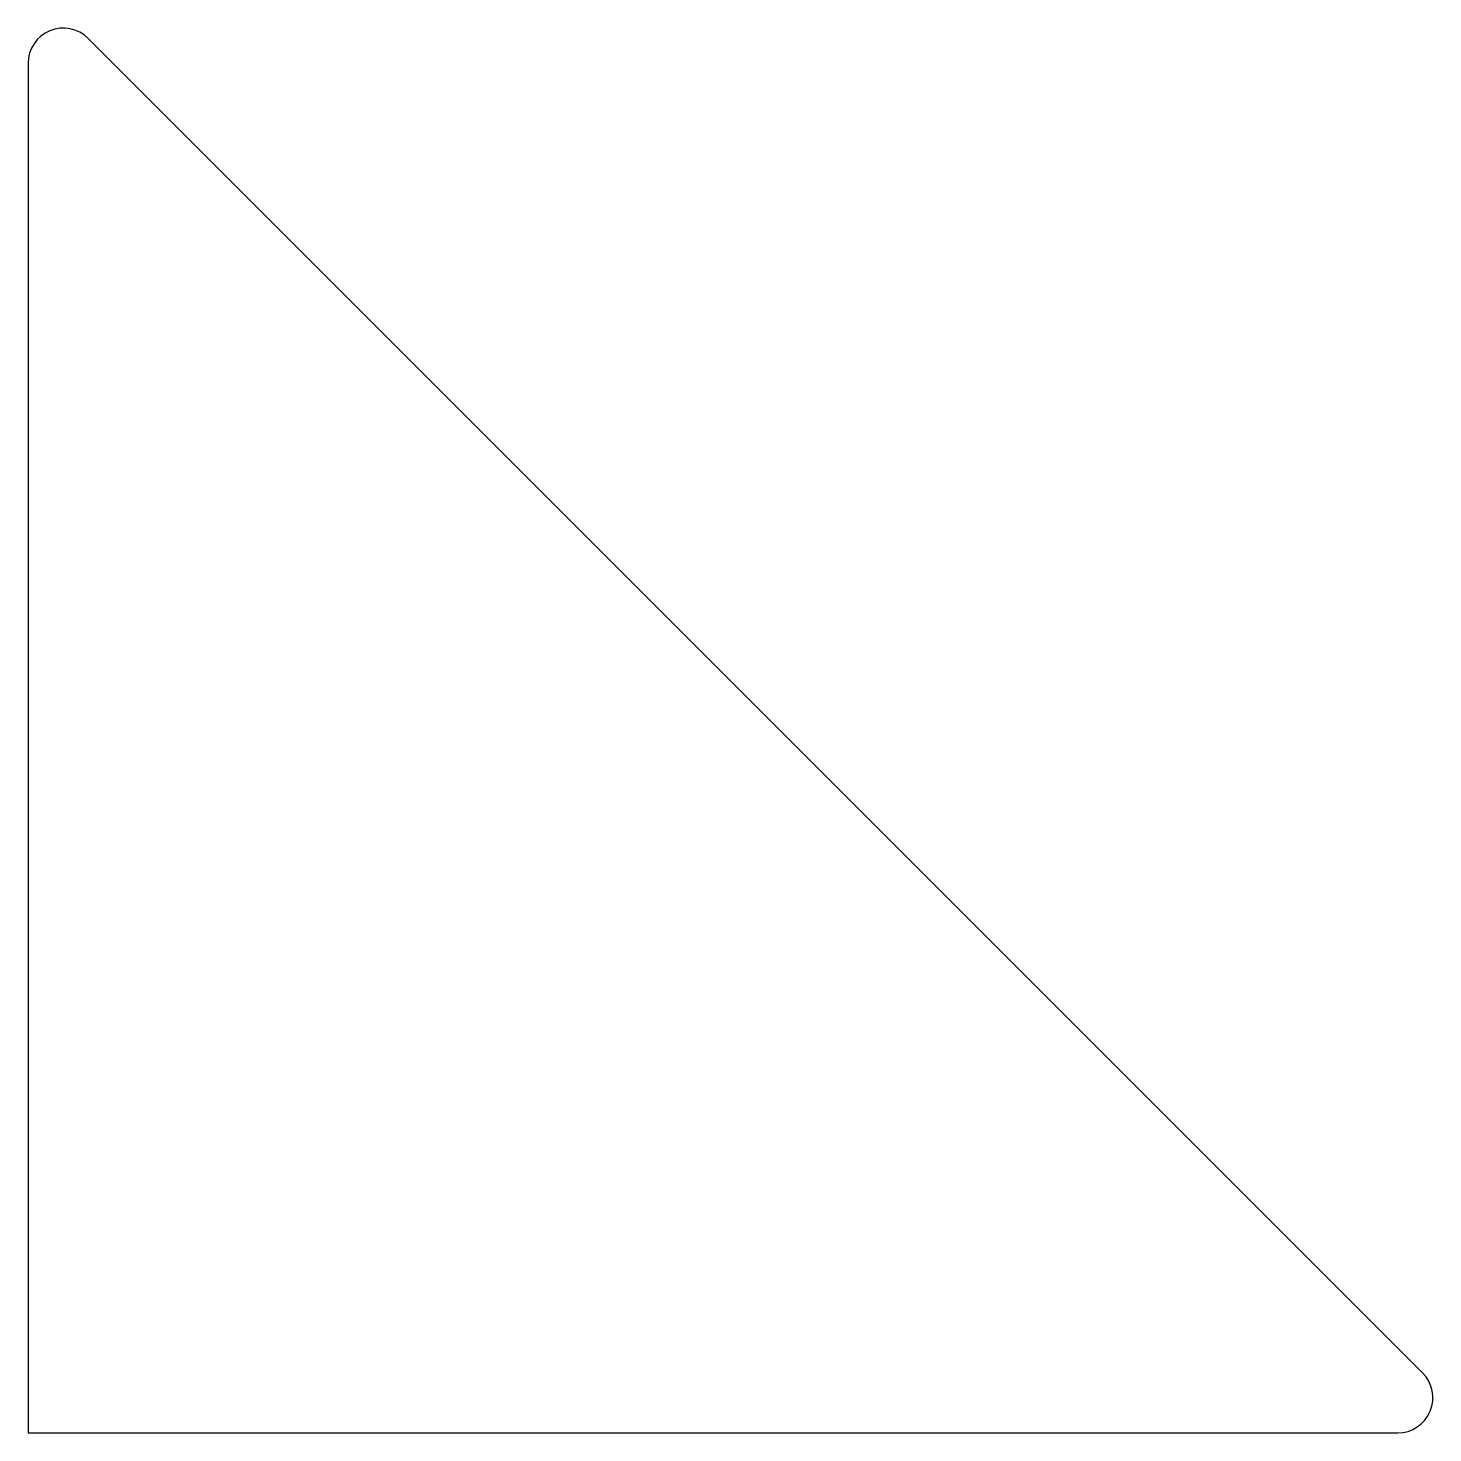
# Model space of a CAD drawing. Extents: x 156.8 to 196.8, y 199.6 to 239.6.
import ezdxf

# ---------------------------------------------------------------- set-up
doc = ezdxf.new("R2010")
doc.units = 0
doc.header["$LTSCALE"] = 15
doc.layers.get('0').update_dxf_attribs({"linetype": 'CONTINUOUS'})

msp = doc.modelspace()

# ---------------------------------------------------------------- linework, layer by layer
at = {"color": 0, "linetype": 'BYBLOCK'}
msp.add_lwpolyline([(156.757, 199.62), (195.757, 199.62, 0.668179), (196.464, 201.327), (158.465, 239.327, 0.668179), (156.757, 238.62)], format="xyb", close=True, dxfattribs=at)

doc.saveas('drawing.dxf')
